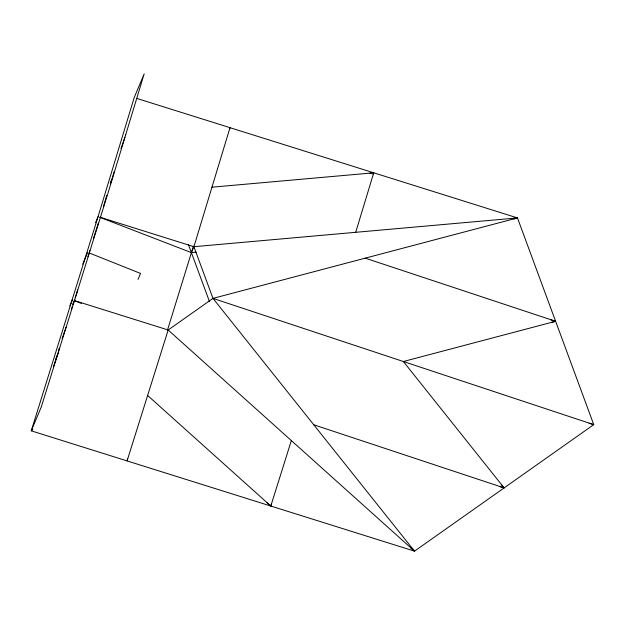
<?xml version="1.0" encoding="UTF-8"?>
<svg xmlns="http://www.w3.org/2000/svg" width="625" height="625" viewBox="0 0 625 625"><rect width="100%" height="100%" fill="white"/><g stroke="black" fill="none" stroke-linecap="round" stroke-linejoin="round"><path stroke-width="0.94" d="M56.883 355.766L55.812 359.219M58.516 351.727L59.242 348.172M106.789 195.359L103.328 206.977M125.484 135.211L125.695 134.398M76.625 292.844L76.797 292.195M32.844 429.703L31.25 430.828L98.086 216.617L134.195 97.602L144.18 73.844L108.07 192.867L41.234 407.078L31.25 430.828L414.523 551.156L593.75 424.648L517.469 217.922L136.984 98.477M99.898 217.32L191.406 252.641L193.906 246.703L230.016 127.68L229.438 129.547M355.688 232.312L373.742 172.805L211.961 187.188M77.164 291.68L77.703 289.914M58.336 352.617L53.312 367.023M87.922 256.859L89.883 250.5M98.336 223.148L93.492 238.305M111.555 180.359L114.305 171.453M127.641 459.047L127.07 460.914L168.172 330.008L212.977 298.383L517.469 217.922L193.906 246.703L99.945 217.203M167.391 330.398L193.422 246.117M271.367 504.172L270.797 506.031L267.109 502.852M373.164 174.664L373.742 172.805L369.859 173.219M76.031 295.32L76.891 292.562M291.344 440.586L270.797 506.031L147.617 395.461M124.875 137.227L123.547 141.328M75.234 297.82L75.766 296.156M110.297 183.438L111.227 180.664M110.359 183.93L111.25 181.258M74.055 301.398L74.5 300.07M72.711 304.578L73.602 301.969M71.484 308.922L72.367 306.344M72.953 304.633L73.836 302.062M120.977 148.562L123.227 142.234M95.594 222.562L98.086 216.617M82.719 264.211L87.711 252.336M69.852 305.867L72.352 299.93M62.102 338.633L66.07 327.305M138.039 279.391L140.539 273.438L89.508 253.055M513.719 218.977L517.469 217.922L513.586 218.336M551.867 322.344L555.609 321.289L365.219 258.156M191.406 252.641L196.258 252.125M550.953 319.828L555.609 321.289L403.359 361.516L504.133 487.906L499.484 486.445M589.102 423.187L593.75 424.648L212.977 298.383L193.906 246.703M74.211 300.516L168.172 330.008L414.523 551.156L212.977 298.383M313.75 424.773L504.133 487.906L501.648 484.891M75.07 300.977L81.414 303.43M410.836 547.977L414.523 551.156L412.031 548.148M188.375 244.43L209.477 301.602"/></g></svg>
